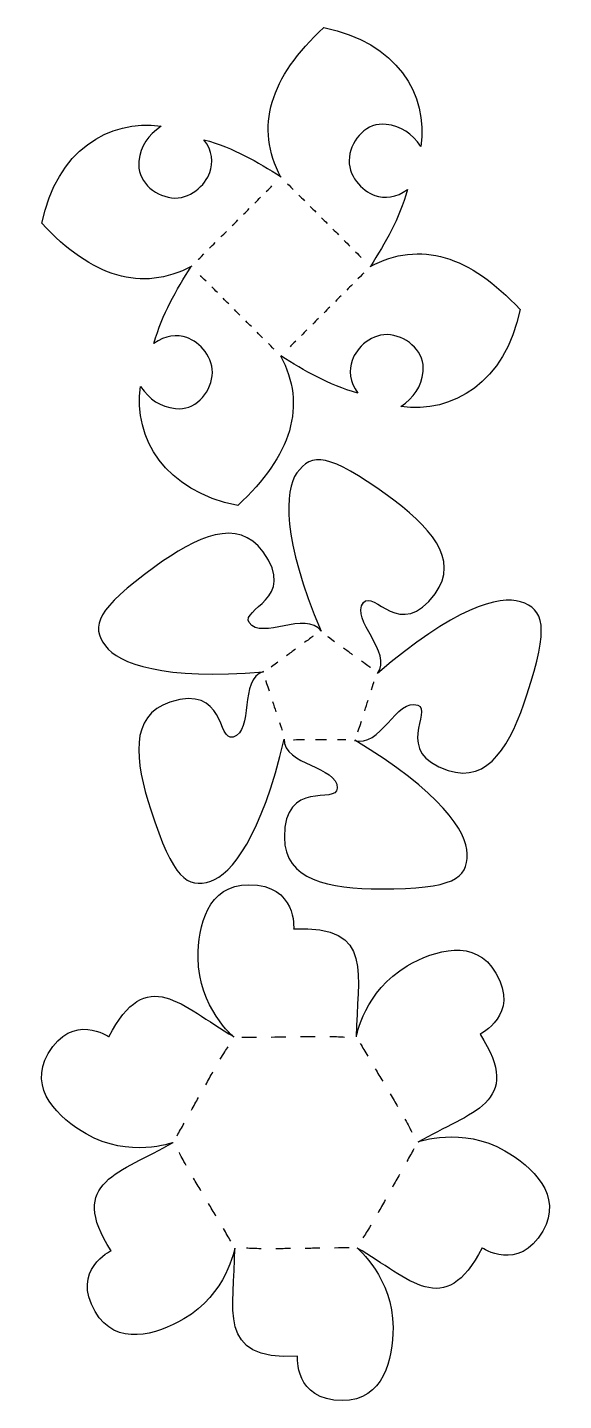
# Model space of a CAD drawing. Header units: millimetres. Extents: x -171 to 130, y -278 to 389.
# Drawn here: x -171.4 to -100.6, y -271.4 to -90.1 of the extents above; entities that cross this region are included whole.
import ezdxf
from ezdxf.lldxf.tags import DXFTag

# ---------------------------------------------------------------- set-up
doc = ezdxf.new("R2010")
doc.units = ezdxf.units.MM
doc.header["$MEASUREMENT"] = 0
doc.layers.add('layer 1', color=7, linetype='Continuous')
tags = doc.linetypes.add('New Line100', pattern=[0.2, 0.1, -0.1]).pattern_tags.tags
tags[6:7] = [DXFTag(74, 4), DXFTag(75, 0), DXFTag(340, '0'), DXFTag(46, 1.0), DXFTag(50, 0.0), DXFTag(44, 0.0), DXFTag(45, 0.0)]
tags[4:5] = [DXFTag(74, 4), DXFTag(75, 0), DXFTag(340, '0'), DXFTag(46, 1.0), DXFTag(50, 0.0), DXFTag(44, 0.0), DXFTag(45, 0.0)]
tags = doc.linetypes.add('New Line101', pattern=[0.2, 0.1, -0.1]).pattern_tags.tags
tags[6:7] = [DXFTag(74, 4), DXFTag(75, 0), DXFTag(340, '0'), DXFTag(46, 1.0), DXFTag(50, 0.0), DXFTag(44, 0.0), DXFTag(45, 0.0)]
tags[4:5] = [DXFTag(74, 4), DXFTag(75, 0), DXFTag(340, '0'), DXFTag(46, 1.0), DXFTag(50, 0.0), DXFTag(44, 0.0), DXFTag(45, 0.0)]
tags = doc.linetypes.add('New Line102', pattern=[0.2, 0.1, -0.1]).pattern_tags.tags
tags[6:7] = [DXFTag(74, 4), DXFTag(75, 0), DXFTag(340, '0'), DXFTag(46, 1.0), DXFTag(50, 0.0), DXFTag(44, 0.0), DXFTag(45, 0.0)]
tags[4:5] = [DXFTag(74, 4), DXFTag(75, 0), DXFTag(340, '0'), DXFTag(46, 1.0), DXFTag(50, 0.0), DXFTag(44, 0.0), DXFTag(45, 0.0)]
tags = doc.linetypes.add('New Line103', pattern=[0.2, 0.1, -0.1]).pattern_tags.tags
tags[6:7] = [DXFTag(74, 4), DXFTag(75, 0), DXFTag(340, '0'), DXFTag(46, 1.0), DXFTag(50, 0.0), DXFTag(44, 0.0), DXFTag(45, 0.0)]
tags[4:5] = [DXFTag(74, 4), DXFTag(75, 0), DXFTag(340, '0'), DXFTag(46, 1.0), DXFTag(50, 0.0), DXFTag(44, 0.0), DXFTag(45, 0.0)]
tags = doc.linetypes.add('New Line104', pattern=[0.2, 0.1, -0.1]).pattern_tags.tags
tags[6:7] = [DXFTag(74, 4), DXFTag(75, 0), DXFTag(340, '0'), DXFTag(46, 1.0), DXFTag(50, 0.0), DXFTag(44, 0.0), DXFTag(45, 0.0)]
tags[4:5] = [DXFTag(74, 4), DXFTag(75, 0), DXFTag(340, '0'), DXFTag(46, 1.0), DXFTag(50, 0.0), DXFTag(44, 0.0), DXFTag(45, 0.0)]
tags = doc.linetypes.add('New Line105', pattern=[0.2, 0.1, -0.1]).pattern_tags.tags
tags[6:7] = [DXFTag(74, 4), DXFTag(75, 0), DXFTag(340, '0'), DXFTag(46, 1.0), DXFTag(50, 0.0), DXFTag(44, 0.0), DXFTag(45, 0.0)]
tags[4:5] = [DXFTag(74, 4), DXFTag(75, 0), DXFTag(340, '0'), DXFTag(46, 1.0), DXFTag(50, 0.0), DXFTag(44, 0.0), DXFTag(45, 0.0)]
tags = doc.linetypes.add('New Line106', pattern=[0.2, 0.1, -0.1]).pattern_tags.tags
tags[6:7] = [DXFTag(74, 4), DXFTag(75, 0), DXFTag(340, '0'), DXFTag(46, 1.0), DXFTag(50, 0.0), DXFTag(44, 0.0), DXFTag(45, 0.0)]
tags[4:5] = [DXFTag(74, 4), DXFTag(75, 0), DXFTag(340, '0'), DXFTag(46, 1.0), DXFTag(50, 0.0), DXFTag(44, 0.0), DXFTag(45, 0.0)]
tags = doc.linetypes.add('New Line107', pattern=[0.2, 0.1, -0.1]).pattern_tags.tags
tags[6:7] = [DXFTag(74, 4), DXFTag(75, 0), DXFTag(340, '0'), DXFTag(46, 1.0), DXFTag(50, 0.0), DXFTag(44, 0.0), DXFTag(45, 0.0)]
tags[4:5] = [DXFTag(74, 4), DXFTag(75, 0), DXFTag(340, '0'), DXFTag(46, 1.0), DXFTag(50, 0.0), DXFTag(44, 0.0), DXFTag(45, 0.0)]
tags = doc.linetypes.add('New Line108', pattern=[0.2, 0.1, -0.1]).pattern_tags.tags
tags[6:7] = [DXFTag(74, 4), DXFTag(75, 0), DXFTag(340, '0'), DXFTag(46, 1.0), DXFTag(50, 0.0), DXFTag(44, 0.0), DXFTag(45, 0.0)]
tags[4:5] = [DXFTag(74, 4), DXFTag(75, 0), DXFTag(340, '0'), DXFTag(46, 1.0), DXFTag(50, 0.0), DXFTag(44, 0.0), DXFTag(45, 0.0)]
tags = doc.linetypes.add('New Line109', pattern=[0.2, 0.1, -0.1]).pattern_tags.tags
tags[6:7] = [DXFTag(74, 4), DXFTag(75, 0), DXFTag(340, '0'), DXFTag(46, 1.0), DXFTag(50, 0.0), DXFTag(44, 0.0), DXFTag(45, 0.0)]
tags[4:5] = [DXFTag(74, 4), DXFTag(75, 0), DXFTag(340, '0'), DXFTag(46, 1.0), DXFTag(50, 0.0), DXFTag(44, 0.0), DXFTag(45, 0.0)]
tags = doc.linetypes.add('New Line110', pattern=[0.2, 0.1, -0.1]).pattern_tags.tags
tags[6:7] = [DXFTag(74, 4), DXFTag(75, 0), DXFTag(340, '0'), DXFTag(46, 1.0), DXFTag(50, 0.0), DXFTag(44, 0.0), DXFTag(45, 0.0)]
tags[4:5] = [DXFTag(74, 4), DXFTag(75, 0), DXFTag(340, '0'), DXFTag(46, 1.0), DXFTag(50, 0.0), DXFTag(44, 0.0), DXFTag(45, 0.0)]
tags = doc.linetypes.add('New Line111', pattern=[0.2, 0.1, -0.1]).pattern_tags.tags
tags[6:7] = [DXFTag(74, 4), DXFTag(75, 0), DXFTag(340, '0'), DXFTag(46, 1.0), DXFTag(50, 0.0), DXFTag(44, 0.0), DXFTag(45, 0.0)]
tags[4:5] = [DXFTag(74, 4), DXFTag(75, 0), DXFTag(340, '0'), DXFTag(46, 1.0), DXFTag(50, 0.0), DXFTag(44, 0.0), DXFTag(45, 0.0)]
tags = doc.linetypes.add('New Line112', pattern=[0.2, 0.1, -0.1]).pattern_tags.tags
tags[6:7] = [DXFTag(74, 4), DXFTag(75, 0), DXFTag(340, '0'), DXFTag(46, 1.0), DXFTag(50, 0.0), DXFTag(44, 0.0), DXFTag(45, 0.0)]
tags[4:5] = [DXFTag(74, 4), DXFTag(75, 0), DXFTag(340, '0'), DXFTag(46, 1.0), DXFTag(50, 0.0), DXFTag(44, 0.0), DXFTag(45, 0.0)]
tags = doc.linetypes.add('New Line113', pattern=[0.2, 0.1, -0.1]).pattern_tags.tags
tags[6:7] = [DXFTag(74, 4), DXFTag(75, 0), DXFTag(340, '0'), DXFTag(46, 1.0), DXFTag(50, 0.0), DXFTag(44, 0.0), DXFTag(45, 0.0)]
tags[4:5] = [DXFTag(74, 4), DXFTag(75, 0), DXFTag(340, '0'), DXFTag(46, 1.0), DXFTag(50, 0.0), DXFTag(44, 0.0), DXFTag(45, 0.0)]
tags = doc.linetypes.add('New Line114', pattern=[0.2, 0.1, -0.1]).pattern_tags.tags
tags[6:7] = [DXFTag(74, 4), DXFTag(75, 0), DXFTag(340, '0'), DXFTag(46, 1.0), DXFTag(50, 0.0), DXFTag(44, 0.0), DXFTag(45, 0.0)]
tags[4:5] = [DXFTag(74, 4), DXFTag(75, 0), DXFTag(340, '0'), DXFTag(46, 1.0), DXFTag(50, 0.0), DXFTag(44, 0.0), DXFTag(45, 0.0)]
tags = doc.linetypes.add('New Line115', pattern=[0.2, 0.1, -0.1]).pattern_tags.tags
tags[6:7] = [DXFTag(74, 4), DXFTag(75, 0), DXFTag(340, '0'), DXFTag(46, 1.0), DXFTag(50, 0.0), DXFTag(44, 0.0), DXFTag(45, 0.0)]
tags[4:5] = [DXFTag(74, 4), DXFTag(75, 0), DXFTag(340, '0'), DXFTag(46, 1.0), DXFTag(50, 0.0), DXFTag(44, 0.0), DXFTag(45, 0.0)]
tags = doc.linetypes.add('New Line116', pattern=[0.2, 0.1, -0.1]).pattern_tags.tags
tags[6:7] = [DXFTag(74, 4), DXFTag(75, 0), DXFTag(340, '0'), DXFTag(46, 1.0), DXFTag(50, 0.0), DXFTag(44, 0.0), DXFTag(45, 0.0)]
tags[4:5] = [DXFTag(74, 4), DXFTag(75, 0), DXFTag(340, '0'), DXFTag(46, 1.0), DXFTag(50, 0.0), DXFTag(44, 0.0), DXFTag(45, 0.0)]
tags = doc.linetypes.add('New Line117', pattern=[0.2, 0.1, -0.1]).pattern_tags.tags
tags[6:7] = [DXFTag(74, 4), DXFTag(75, 0), DXFTag(340, '0'), DXFTag(46, 1.0), DXFTag(50, 0.0), DXFTag(44, 0.0), DXFTag(45, 0.0)]
tags[4:5] = [DXFTag(74, 4), DXFTag(75, 0), DXFTag(340, '0'), DXFTag(46, 1.0), DXFTag(50, 0.0), DXFTag(44, 0.0), DXFTag(45, 0.0)]
tags = doc.linetypes.add('New Line118', pattern=[0.2, 0.1, -0.1]).pattern_tags.tags
tags[6:7] = [DXFTag(74, 4), DXFTag(75, 0), DXFTag(340, '0'), DXFTag(46, 1.0), DXFTag(50, 0.0), DXFTag(44, 0.0), DXFTag(45, 0.0)]
tags[4:5] = [DXFTag(74, 4), DXFTag(75, 0), DXFTag(340, '0'), DXFTag(46, 1.0), DXFTag(50, 0.0), DXFTag(44, 0.0), DXFTag(45, 0.0)]
tags = doc.linetypes.add('New Line119', pattern=[0.2, 0.1, -0.1]).pattern_tags.tags
tags[6:7] = [DXFTag(74, 4), DXFTag(75, 0), DXFTag(340, '0'), DXFTag(46, 1.0), DXFTag(50, 0.0), DXFTag(44, 0.0), DXFTag(45, 0.0)]
tags[4:5] = [DXFTag(74, 4), DXFTag(75, 0), DXFTag(340, '0'), DXFTag(46, 1.0), DXFTag(50, 0.0), DXFTag(44, 0.0), DXFTag(45, 0.0)]
tags = doc.linetypes.add('New Line120', pattern=[0.2, 0.1, -0.1]).pattern_tags.tags
tags[6:7] = [DXFTag(74, 4), DXFTag(75, 0), DXFTag(340, '0'), DXFTag(46, 1.0), DXFTag(50, 0.0), DXFTag(44, 0.0), DXFTag(45, 0.0)]
tags[4:5] = [DXFTag(74, 4), DXFTag(75, 0), DXFTag(340, '0'), DXFTag(46, 1.0), DXFTag(50, 0.0), DXFTag(44, 0.0), DXFTag(45, 0.0)]
tags = doc.linetypes.add('New Line121', pattern=[0.2, 0.1, -0.1]).pattern_tags.tags
tags[6:7] = [DXFTag(74, 4), DXFTag(75, 0), DXFTag(340, '0'), DXFTag(46, 1.0), DXFTag(50, 0.0), DXFTag(44, 0.0), DXFTag(45, 0.0)]
tags[4:5] = [DXFTag(74, 4), DXFTag(75, 0), DXFTag(340, '0'), DXFTag(46, 1.0), DXFTag(50, 0.0), DXFTag(44, 0.0), DXFTag(45, 0.0)]
tags = doc.linetypes.add('New Line122', pattern=[0.2, 0.1, -0.1]).pattern_tags.tags
tags[6:7] = [DXFTag(74, 4), DXFTag(75, 0), DXFTag(340, '0'), DXFTag(46, 1.0), DXFTag(50, 0.0), DXFTag(44, 0.0), DXFTag(45, 0.0)]
tags[4:5] = [DXFTag(74, 4), DXFTag(75, 0), DXFTag(340, '0'), DXFTag(46, 1.0), DXFTag(50, 0.0), DXFTag(44, 0.0), DXFTag(45, 0.0)]
tags = doc.linetypes.add('New Line123', pattern=[0.2, 0.1, -0.1]).pattern_tags.tags
tags[6:7] = [DXFTag(74, 4), DXFTag(75, 0), DXFTag(340, '0'), DXFTag(46, 1.0), DXFTag(50, 0.0), DXFTag(44, 0.0), DXFTag(45, 0.0)]
tags[4:5] = [DXFTag(74, 4), DXFTag(75, 0), DXFTag(340, '0'), DXFTag(46, 1.0), DXFTag(50, 0.0), DXFTag(44, 0.0), DXFTag(45, 0.0)]
tags = doc.linetypes.add('New Line124', pattern=[0.2, 0.1, -0.1]).pattern_tags.tags
tags[6:7] = [DXFTag(74, 4), DXFTag(75, 0), DXFTag(340, '0'), DXFTag(46, 1.0), DXFTag(50, 0.0), DXFTag(44, 0.0), DXFTag(45, 0.0)]
tags[4:5] = [DXFTag(74, 4), DXFTag(75, 0), DXFTag(340, '0'), DXFTag(46, 1.0), DXFTag(50, 0.0), DXFTag(44, 0.0), DXFTag(45, 0.0)]
tags = doc.linetypes.add('New Line125', pattern=[0.2, 0.1, -0.1]).pattern_tags.tags
tags[6:7] = [DXFTag(74, 4), DXFTag(75, 0), DXFTag(340, '0'), DXFTag(46, 1.0), DXFTag(50, 0.0), DXFTag(44, 0.0), DXFTag(45, 0.0)]
tags[4:5] = [DXFTag(74, 4), DXFTag(75, 0), DXFTag(340, '0'), DXFTag(46, 1.0), DXFTag(50, 0.0), DXFTag(44, 0.0), DXFTag(45, 0.0)]
tags = doc.linetypes.add('New Line126', pattern=[0.2, 0.1, -0.1]).pattern_tags.tags
tags[6:7] = [DXFTag(74, 4), DXFTag(75, 0), DXFTag(340, '0'), DXFTag(46, 1.0), DXFTag(50, 0.0), DXFTag(44, 0.0), DXFTag(45, 0.0)]
tags[4:5] = [DXFTag(74, 4), DXFTag(75, 0), DXFTag(340, '0'), DXFTag(46, 1.0), DXFTag(50, 0.0), DXFTag(44, 0.0), DXFTag(45, 0.0)]
tags = doc.linetypes.add('New Line127', pattern=[0.2, 0.1, -0.1]).pattern_tags.tags
tags[6:7] = [DXFTag(74, 4), DXFTag(75, 0), DXFTag(340, '0'), DXFTag(46, 1.0), DXFTag(50, 0.0), DXFTag(44, 0.0), DXFTag(45, 0.0)]
tags[4:5] = [DXFTag(74, 4), DXFTag(75, 0), DXFTag(340, '0'), DXFTag(46, 1.0), DXFTag(50, 0.0), DXFTag(44, 0.0), DXFTag(45, 0.0)]
tags = doc.linetypes.add('New Line128', pattern=[0.2, 0.1, -0.1]).pattern_tags.tags
tags[6:7] = [DXFTag(74, 4), DXFTag(75, 0), DXFTag(340, '0'), DXFTag(46, 1.0), DXFTag(50, 0.0), DXFTag(44, 0.0), DXFTag(45, 0.0)]
tags[4:5] = [DXFTag(74, 4), DXFTag(75, 0), DXFTag(340, '0'), DXFTag(46, 1.0), DXFTag(50, 0.0), DXFTag(44, 0.0), DXFTag(45, 0.0)]
tags = doc.linetypes.add('New Line129', pattern=[0.2, 0.1, -0.1]).pattern_tags.tags
tags[6:7] = [DXFTag(74, 4), DXFTag(75, 0), DXFTag(340, '0'), DXFTag(46, 1.0), DXFTag(50, 0.0), DXFTag(44, 0.0), DXFTag(45, 0.0)]
tags[4:5] = [DXFTag(74, 4), DXFTag(75, 0), DXFTag(340, '0'), DXFTag(46, 1.0), DXFTag(50, 0.0), DXFTag(44, 0.0), DXFTag(45, 0.0)]
tags = doc.linetypes.add('New Line130', pattern=[0.2, 0.1, -0.1]).pattern_tags.tags
tags[6:7] = [DXFTag(74, 4), DXFTag(75, 0), DXFTag(340, '0'), DXFTag(46, 1.0), DXFTag(50, 0.0), DXFTag(44, 0.0), DXFTag(45, 0.0)]
tags[4:5] = [DXFTag(74, 4), DXFTag(75, 0), DXFTag(340, '0'), DXFTag(46, 1.0), DXFTag(50, 0.0), DXFTag(44, 0.0), DXFTag(45, 0.0)]
tags = doc.linetypes.add('New Line131', pattern=[0.2, 0.1, -0.1]).pattern_tags.tags
tags[6:7] = [DXFTag(74, 4), DXFTag(75, 0), DXFTag(340, '0'), DXFTag(46, 1.0), DXFTag(50, 0.0), DXFTag(44, 0.0), DXFTag(45, 0.0)]
tags[4:5] = [DXFTag(74, 4), DXFTag(75, 0), DXFTag(340, '0'), DXFTag(46, 1.0), DXFTag(50, 0.0), DXFTag(44, 0.0), DXFTag(45, 0.0)]
tags = doc.linetypes.add('New Line132', pattern=[0.2, 0.1, -0.1]).pattern_tags.tags
tags[6:7] = [DXFTag(74, 4), DXFTag(75, 0), DXFTag(340, '0'), DXFTag(46, 1.0), DXFTag(50, 0.0), DXFTag(44, 0.0), DXFTag(45, 0.0)]
tags[4:5] = [DXFTag(74, 4), DXFTag(75, 0), DXFTag(340, '0'), DXFTag(46, 1.0), DXFTag(50, 0.0), DXFTag(44, 0.0), DXFTag(45, 0.0)]
tags = doc.linetypes.add('New Line133', pattern=[0.2, 0.1, -0.1]).pattern_tags.tags
tags[6:7] = [DXFTag(74, 4), DXFTag(75, 0), DXFTag(340, '0'), DXFTag(46, 1.0), DXFTag(50, 0.0), DXFTag(44, 0.0), DXFTag(45, 0.0)]
tags[4:5] = [DXFTag(74, 4), DXFTag(75, 0), DXFTag(340, '0'), DXFTag(46, 1.0), DXFTag(50, 0.0), DXFTag(44, 0.0), DXFTag(45, 0.0)]
tags = doc.linetypes.add('New Line134', pattern=[0.2, 0.1, -0.1]).pattern_tags.tags
tags[6:7] = [DXFTag(74, 4), DXFTag(75, 0), DXFTag(340, '0'), DXFTag(46, 1.0), DXFTag(50, 0.0), DXFTag(44, 0.0), DXFTag(45, 0.0)]
tags[4:5] = [DXFTag(74, 4), DXFTag(75, 0), DXFTag(340, '0'), DXFTag(46, 1.0), DXFTag(50, 0.0), DXFTag(44, 0.0), DXFTag(45, 0.0)]
tags = doc.linetypes.add('New Line135', pattern=[0.2, 0.1, -0.1]).pattern_tags.tags
tags[6:7] = [DXFTag(74, 4), DXFTag(75, 0), DXFTag(340, '0'), DXFTag(46, 1.0), DXFTag(50, 0.0), DXFTag(44, 0.0), DXFTag(45, 0.0)]
tags[4:5] = [DXFTag(74, 4), DXFTag(75, 0), DXFTag(340, '0'), DXFTag(46, 1.0), DXFTag(50, 0.0), DXFTag(44, 0.0), DXFTag(45, 0.0)]
tags = doc.linetypes.add('New Line136', pattern=[0.2, 0.1, -0.1]).pattern_tags.tags
tags[6:7] = [DXFTag(74, 4), DXFTag(75, 0), DXFTag(340, '0'), DXFTag(46, 1.0), DXFTag(50, 0.0), DXFTag(44, 0.0), DXFTag(45, 0.0)]
tags[4:5] = [DXFTag(74, 4), DXFTag(75, 0), DXFTag(340, '0'), DXFTag(46, 1.0), DXFTag(50, 0.0), DXFTag(44, 0.0), DXFTag(45, 0.0)]
tags = doc.linetypes.add('New Line137', pattern=[0.2, 0.1, -0.1]).pattern_tags.tags
tags[6:7] = [DXFTag(74, 4), DXFTag(75, 0), DXFTag(340, '0'), DXFTag(46, 1.0), DXFTag(50, 0.0), DXFTag(44, 0.0), DXFTag(45, 0.0)]
tags[4:5] = [DXFTag(74, 4), DXFTag(75, 0), DXFTag(340, '0'), DXFTag(46, 1.0), DXFTag(50, 0.0), DXFTag(44, 0.0), DXFTag(45, 0.0)]
tags = doc.linetypes.add('New Line138', pattern=[0.2, 0.1, -0.1]).pattern_tags.tags
tags[6:7] = [DXFTag(74, 4), DXFTag(75, 0), DXFTag(340, '0'), DXFTag(46, 1.0), DXFTag(50, 0.0), DXFTag(44, 0.0), DXFTag(45, 0.0)]
tags[4:5] = [DXFTag(74, 4), DXFTag(75, 0), DXFTag(340, '0'), DXFTag(46, 1.0), DXFTag(50, 0.0), DXFTag(44, 0.0), DXFTag(45, 0.0)]
tags = doc.linetypes.add('New Line139', pattern=[0.2, 0.1, -0.1]).pattern_tags.tags
tags[6:7] = [DXFTag(74, 4), DXFTag(75, 0), DXFTag(340, '0'), DXFTag(46, 1.0), DXFTag(50, 0.0), DXFTag(44, 0.0), DXFTag(45, 0.0)]
tags[4:5] = [DXFTag(74, 4), DXFTag(75, 0), DXFTag(340, '0'), DXFTag(46, 1.0), DXFTag(50, 0.0), DXFTag(44, 0.0), DXFTag(45, 0.0)]
tags = doc.linetypes.add('New Line140', pattern=[0.2, 0.1, -0.1]).pattern_tags.tags
tags[6:7] = [DXFTag(74, 4), DXFTag(75, 0), DXFTag(340, '0'), DXFTag(46, 1.0), DXFTag(50, 0.0), DXFTag(44, 0.0), DXFTag(45, 0.0)]
tags[4:5] = [DXFTag(74, 4), DXFTag(75, 0), DXFTag(340, '0'), DXFTag(46, 1.0), DXFTag(50, 0.0), DXFTag(44, 0.0), DXFTag(45, 0.0)]
tags = doc.linetypes.add('New Line141', pattern=[0.2, 0.1, -0.1]).pattern_tags.tags
tags[6:7] = [DXFTag(74, 4), DXFTag(75, 0), DXFTag(340, '0'), DXFTag(46, 1.0), DXFTag(50, 0.0), DXFTag(44, 0.0), DXFTag(45, 0.0)]
tags[4:5] = [DXFTag(74, 4), DXFTag(75, 0), DXFTag(340, '0'), DXFTag(46, 1.0), DXFTag(50, 0.0), DXFTag(44, 0.0), DXFTag(45, 0.0)]
tags = doc.linetypes.add('New Line142', pattern=[0.2, 0.1, -0.1]).pattern_tags.tags
tags[6:7] = [DXFTag(74, 4), DXFTag(75, 0), DXFTag(340, '0'), DXFTag(46, 1.0), DXFTag(50, 0.0), DXFTag(44, 0.0), DXFTag(45, 0.0)]
tags[4:5] = [DXFTag(74, 4), DXFTag(75, 0), DXFTag(340, '0'), DXFTag(46, 1.0), DXFTag(50, 0.0), DXFTag(44, 0.0), DXFTag(45, 0.0)]
tags = doc.linetypes.add('New Line143', pattern=[0.2, 0.1, -0.1]).pattern_tags.tags
tags[6:7] = [DXFTag(74, 4), DXFTag(75, 0), DXFTag(340, '0'), DXFTag(46, 1.0), DXFTag(50, 0.0), DXFTag(44, 0.0), DXFTag(45, 0.0)]
tags[4:5] = [DXFTag(74, 4), DXFTag(75, 0), DXFTag(340, '0'), DXFTag(46, 1.0), DXFTag(50, 0.0), DXFTag(44, 0.0), DXFTag(45, 0.0)]
tags = doc.linetypes.add('New Line144', pattern=[0.2, 0.1, -0.1]).pattern_tags.tags
tags[6:7] = [DXFTag(74, 4), DXFTag(75, 0), DXFTag(340, '0'), DXFTag(46, 1.0), DXFTag(50, 0.0), DXFTag(44, 0.0), DXFTag(45, 0.0)]
tags[4:5] = [DXFTag(74, 4), DXFTag(75, 0), DXFTag(340, '0'), DXFTag(46, 1.0), DXFTag(50, 0.0), DXFTag(44, 0.0), DXFTag(45, 0.0)]
tags = doc.linetypes.add('New Line145', pattern=[0.2, 0.1, -0.1]).pattern_tags.tags
tags[6:7] = [DXFTag(74, 4), DXFTag(75, 0), DXFTag(340, '0'), DXFTag(46, 1.0), DXFTag(50, 0.0), DXFTag(44, 0.0), DXFTag(45, 0.0)]
tags[4:5] = [DXFTag(74, 4), DXFTag(75, 0), DXFTag(340, '0'), DXFTag(46, 1.0), DXFTag(50, 0.0), DXFTag(44, 0.0), DXFTag(45, 0.0)]
tags = doc.linetypes.add('New Line146', pattern=[0.2, 0.1, -0.1]).pattern_tags.tags
tags[6:7] = [DXFTag(74, 4), DXFTag(75, 0), DXFTag(340, '0'), DXFTag(46, 1.0), DXFTag(50, 0.0), DXFTag(44, 0.0), DXFTag(45, 0.0)]
tags[4:5] = [DXFTag(74, 4), DXFTag(75, 0), DXFTag(340, '0'), DXFTag(46, 1.0), DXFTag(50, 0.0), DXFTag(44, 0.0), DXFTag(45, 0.0)]
tags = doc.linetypes.add('New Line147', pattern=[0.2, 0.1, -0.1]).pattern_tags.tags
tags[6:7] = [DXFTag(74, 4), DXFTag(75, 0), DXFTag(340, '0'), DXFTag(46, 1.0), DXFTag(50, 0.0), DXFTag(44, 0.0), DXFTag(45, 0.0)]
tags[4:5] = [DXFTag(74, 4), DXFTag(75, 0), DXFTag(340, '0'), DXFTag(46, 1.0), DXFTag(50, 0.0), DXFTag(44, 0.0), DXFTag(45, 0.0)]
tags = doc.linetypes.add('New Line96', pattern=[0.2, 0.1, -0.1]).pattern_tags.tags
tags[6:7] = [DXFTag(74, 4), DXFTag(75, 0), DXFTag(340, '0'), DXFTag(46, 1.0), DXFTag(50, 0.0), DXFTag(44, 0.0), DXFTag(45, 0.0)]
tags[4:5] = [DXFTag(74, 4), DXFTag(75, 0), DXFTag(340, '0'), DXFTag(46, 1.0), DXFTag(50, 0.0), DXFTag(44, 0.0), DXFTag(45, 0.0)]
tags = doc.linetypes.add('New Line97', pattern=[0.2, 0.1, -0.1]).pattern_tags.tags
tags[6:7] = [DXFTag(74, 4), DXFTag(75, 0), DXFTag(340, '0'), DXFTag(46, 1.0), DXFTag(50, 0.0), DXFTag(44, 0.0), DXFTag(45, 0.0)]
tags[4:5] = [DXFTag(74, 4), DXFTag(75, 0), DXFTag(340, '0'), DXFTag(46, 1.0), DXFTag(50, 0.0), DXFTag(44, 0.0), DXFTag(45, 0.0)]
tags = doc.linetypes.add('New Line98', pattern=[0.2, 0.1, -0.1]).pattern_tags.tags
tags[6:7] = [DXFTag(74, 4), DXFTag(75, 0), DXFTag(340, '0'), DXFTag(46, 1.0), DXFTag(50, 0.0), DXFTag(44, 0.0), DXFTag(45, 0.0)]
tags[4:5] = [DXFTag(74, 4), DXFTag(75, 0), DXFTag(340, '0'), DXFTag(46, 1.0), DXFTag(50, 0.0), DXFTag(44, 0.0), DXFTag(45, 0.0)]
tags = doc.linetypes.add('New Line99', pattern=[0.2, 0.1, -0.1]).pattern_tags.tags
tags[6:7] = [DXFTag(74, 4), DXFTag(75, 0), DXFTag(340, '0'), DXFTag(46, 1.0), DXFTag(50, 0.0), DXFTag(44, 0.0), DXFTag(45, 0.0)]
tags[4:5] = [DXFTag(74, 4), DXFTag(75, 0), DXFTag(340, '0'), DXFTag(46, 1.0), DXFTag(50, 0.0), DXFTag(44, 0.0), DXFTag(45, 0.0)]

msp = doc.modelspace()

# ---------------------------------------------------------------- linework, layer by layer
at = {"layer": 'layer 1', "color": 1, "lineweight": 25}
for points, knots in [([(-137.92, -109.88), (-141.45, -103.29), (-139.37, -96.7), (-132.27, -90.12), (-132.27, -90.12), (-122.65, -92.05), (-118.48, -98.95), (-119.45, -105.84), (-119.45, -105.84), (-120.66, -104.11), (-122.02, -103.15), (-124.06, -102.91), (-124.06, -102.91), (-126.57, -102.61), (-128.59, -104.82), (-128.9, -107.22), (-128.9, -107.22), (-129.21, -109.62), (-127.22, -111.71), (-125.55, -112.28), (-125.55, -112.28), (-124.26, -112.72), (-122.7, -112.64), (-121.23, -111.5), (-121.23, -111.5), (-122.33, -115.49), (-124.14, -118.5), (-126.13, -121.68)], [0, 0, 0, 0, 0.125, 0.125, 0.125, 0.125, 0.25, 0.25, 0.25, 0.25, 0.375, 0.375, 0.375, 0.375, 0.5, 0.5, 0.5, 0.5, 0.625, 0.625, 0.625, 0.625, 0.75, 0.75, 0.75, 0.75, 1, 1, 1, 1]), ([(-149.7, -121.63), (-156.29, -125.15), (-162.88, -123.07), (-169.47, -115.97), (-169.47, -115.97), (-167.53, -106.35), (-160.63, -102.18), (-153.74, -103.15), (-153.74, -103.15), (-155.48, -104.36), (-156.43, -105.72), (-156.67, -107.76), (-156.67, -107.76), (-156.97, -110.27), (-154.77, -112.29), (-152.37, -112.6), (-152.37, -112.6), (-149.97, -112.92), (-147.88, -110.92), (-147.3, -109.25), (-147.3, -109.25), (-146.86, -107.97), (-146.95, -106.41), (-148.08, -104.93), (-148.08, -104.93), (-144.09, -106.03), (-141.09, -107.84), (-137.9, -109.83)], [0, 0, 0, 0, 0.125, 0.125, 0.125, 0.125, 0.25, 0.25, 0.25, 0.25, 0.375, 0.375, 0.375, 0.375, 0.5, 0.5, 0.5, 0.5, 0.625, 0.625, 0.625, 0.625, 0.75, 0.75, 0.75, 0.75, 1, 1, 1, 1]), ([(-126.15, -121.68), (-119.56, -118.15), (-112.97, -120.24), (-106.38, -127.34), (-106.38, -127.34), (-108.32, -136.96), (-115.22, -141.12), (-122.11, -140.16), (-122.11, -140.16), (-120.37, -138.95), (-119.42, -137.59), (-119.17, -135.54), (-119.17, -135.54), (-118.88, -133.04), (-121.08, -131.02), (-123.48, -130.7), (-123.48, -130.7), (-125.88, -130.39), (-127.97, -132.39), (-128.54, -134.06), (-128.54, -134.06), (-128.99, -135.34), (-128.9, -136.9), (-127.76, -138.38), (-127.76, -138.38), (-131.75, -137.27), (-134.76, -135.46), (-137.94, -133.48)], [0, 0, 0, 0, 0.125, 0.125, 0.125, 0.125, 0.25, 0.25, 0.25, 0.25, 0.375, 0.375, 0.375, 0.375, 0.5, 0.5, 0.5, 0.5, 0.625, 0.625, 0.625, 0.625, 0.75, 0.75, 0.75, 0.75, 1, 1, 1, 1]), ([(-137.98, -133.46), (-134.45, -140.05), (-136.53, -146.64), (-143.63, -153.23), (-143.63, -153.23), (-153.25, -151.29), (-157.42, -144.39), (-156.45, -137.5), (-156.45, -137.5), (-155.24, -139.23), (-153.89, -140.19), (-151.84, -140.43), (-151.84, -140.43), (-149.33, -140.73), (-147.31, -138.52), (-147, -136.12), (-147, -136.12), (-146.69, -133.73), (-148.68, -131.64), (-150.35, -131.06), (-150.35, -131.06), (-151.64, -130.62), (-153.2, -130.71), (-154.68, -131.84), (-154.68, -131.84), (-153.57, -127.85), (-151.76, -124.84), (-149.77, -121.66)], [0, 0, 0, 0, 0.125, 0.125, 0.125, 0.125, 0.25, 0.25, 0.25, 0.25, 0.375, 0.375, 0.375, 0.375, 0.5, 0.5, 0.5, 0.5, 0.625, 0.625, 0.625, 0.625, 0.75, 0.75, 0.75, 0.75, 1, 1, 1, 1]), ([(-125.18, -175.41), (-123.11, -172.61), (-128.81, -168.32), (-127.04, -166.04), (-127.04, -166.04), (-125.67, -164.28), (-122.16, -171.17), (-117.58, -164.88), (-117.58, -164.88), (-114.24, -160.28), (-118.37, -155.9), (-123.88, -151.9), (-123.88, -151.9), (-131.66, -146.25), (-133.89, -146.27), (-135.82, -148.92), (-135.82, -148.92), (-137.5, -151.24), (-137.78, -157.66), (-132.64, -169.81)], [0, 0, 0, 0, 0.166667, 0.166667, 0.166667, 0.166667, 0.333333, 0.333333, 0.333333, 0.333333, 0.5, 0.5, 0.5, 0.5, 0.666667, 0.666667, 0.666667, 0.666667, 1, 1, 1, 1]), ([(-132.61, -169.82), (-134.64, -166.99), (-140.47, -171.08), (-142.1, -168.69), (-142.1, -168.69), (-143.35, -166.84), (-135.71, -165.63), (-140.28, -159.34), (-140.28, -159.34), (-143.62, -154.74), (-149.06, -157.32), (-154.57, -161.32), (-154.57, -161.32), (-162.35, -166.97), (-163.02, -169.1), (-161.09, -171.75), (-161.09, -171.75), (-159.4, -174.07), (-153.39, -176.32), (-140.25, -175.18)], [0, 0, 0, 0, 0.166667, 0.166667, 0.166667, 0.166667, 0.333333, 0.333333, 0.333333, 0.333333, 0.5, 0.5, 0.5, 0.5, 0.666667, 0.666667, 0.666667, 0.666667, 1, 1, 1, 1]), ([(-128.22, -184.24), (-124.92, -185.33), (-122.6, -178.59), (-119.88, -179.57), (-119.88, -179.57), (-117.78, -180.33), (-123.26, -185.8), (-115.86, -188.2), (-115.86, -188.2), (-110.45, -189.96), (-107.56, -184.68), (-105.46, -178.2), (-105.46, -178.2), (-102.49, -169.06), (-103.2, -166.94), (-106.32, -165.93), (-106.32, -165.93), (-109.05, -165.04), (-115.23, -166.76), (-125.2, -175.41)], [0, 0, 0, 0, 0.166667, 0.166667, 0.166667, 0.166667, 0.333333, 0.333333, 0.333333, 0.333333, 0.5, 0.5, 0.5, 0.5, 0.666667, 0.666667, 0.666667, 0.666667, 1, 1, 1, 1]), ([(-140.24, -175.13), (-143.55, -176.18), (-141.46, -183), (-144.24, -183.8), (-144.24, -183.8), (-146.39, -184.42), (-145.17, -176.78), (-152.57, -179.19), (-152.57, -179.19), (-157.98, -180.94), (-157.21, -186.91), (-155.11, -193.38), (-155.11, -193.38), (-152.13, -202.53), (-150.32, -203.83), (-147.2, -202.81), (-147.2, -202.81), (-144.47, -201.93), (-140.48, -196.9), (-137.5, -184.05)], [0, 0, 0, 0, 0.166667, 0.166667, 0.166667, 0.166667, 0.333333, 0.333333, 0.333333, 0.333333, 0.5, 0.5, 0.5, 0.5, 0.666667, 0.666667, 0.666667, 0.666667, 1, 1, 1, 1]), ([(-137.52, -184.05), (-137.54, -187.53), (-130.41, -187.65), (-130.51, -190.54), (-130.51, -190.54), (-130.58, -192.77), (-137.47, -189.25), (-137.47, -197.03), (-137.47, -197.03), (-137.47, -202.72), (-131.56, -203.83), (-124.75, -203.83), (-124.75, -203.83), (-115.14, -203.83), (-113.34, -202.5), (-113.34, -199.22), (-113.34, -199.22), (-113.34, -196.36), (-116.88, -191), (-128.19, -184.2)], [0, 0, 0, 0, 0.166667, 0.166667, 0.166667, 0.166667, 0.333333, 0.333333, 0.333333, 0.333333, 0.5, 0.5, 0.5, 0.5, 0.666667, 0.666667, 0.666667, 0.666667, 1, 1, 1, 1])]:
    msp.add_open_spline(points, degree=3, knots=knots, dxfattribs=at)
at = {"layer": 'layer 1', "color": 1, "linetype": 'New Line116', "lineweight": 25}
msp.add_open_spline([(-139.87, -111.79), (-139.51, -111.43), (-139.24, -111.17), (-139.12, -111.04)], degree=3, dxfattribs=at)
at = {"layer": 'layer 1', "color": 1, "linetype": 'New Line96', "lineweight": 25}
msp.add_open_spline([(-137.06, -110.75), (-137.06, -110.75), (-136.78, -111.03), (-136.31, -111.49)], degree=3, dxfattribs=at)
at = {"layer": 'layer 1', "color": 1, "linetype": 'New Line97', "lineweight": 25}
msp.add_open_spline([(-135.57, -112.24), (-135.34, -112.47), (-135.08, -112.72), (-134.82, -112.99)], degree=3, dxfattribs=at)
at = {"layer": 'layer 1', "color": 1, "linetype": 'New Line114', "lineweight": 25}
msp.add_open_spline([(-142.86, -114.78), (-142.6, -114.53), (-142.35, -114.28), (-142.11, -114.03)], degree=3, dxfattribs=at)
at = {"layer": 'layer 1', "color": 1, "linetype": 'New Line115', "lineweight": 25}
msp.add_open_spline([(-141.36, -113.29), (-141.1, -113.02), (-140.85, -112.77), (-140.61, -112.54)], degree=3, dxfattribs=at)
at = {"layer": 'layer 1', "color": 1, "linetype": 'New Line98', "lineweight": 25}
msp.add_open_spline([(-134.07, -113.74), (-133.83, -113.98), (-133.58, -114.23), (-133.32, -114.48)], degree=3, dxfattribs=at)
at = {"layer": 'layer 1', "color": 1, "linetype": 'New Line113', "lineweight": 25}
msp.add_open_spline([(-144.35, -116.28), (-144.1, -116.03), (-143.85, -115.78), (-143.6, -115.53)], degree=3, dxfattribs=at)
at = {"layer": 'layer 1', "color": 1, "linetype": 'New Line99', "lineweight": 25}
msp.add_open_spline([(-132.57, -115.23), (-132.33, -115.48), (-132.08, -115.73), (-131.83, -115.98)], degree=3, dxfattribs=at)
at = {"layer": 'layer 1', "color": 1, "linetype": 'New Line112', "lineweight": 25}
msp.add_open_spline([(-145.85, -117.77), (-145.6, -117.53), (-145.35, -117.28), (-145.1, -117.03)], degree=3, dxfattribs=at)
at = {"layer": 'layer 1', "color": 1, "linetype": 'New Line100', "lineweight": 25}
msp.add_open_spline([(-131.08, -116.73), (-130.83, -116.98), (-130.58, -117.23), (-130.33, -117.48)], degree=3, dxfattribs=at)
at = {"layer": 'layer 1', "color": 1, "linetype": 'New Line111', "lineweight": 25}
msp.add_open_spline([(-147.34, -119.27), (-147.11, -119.04), (-146.86, -118.79), (-146.6, -118.52)], degree=3, dxfattribs=at)
at = {"layer": 'layer 1', "color": 1, "linetype": 'New Line101', "lineweight": 25}
msp.add_open_spline([(-129.58, -118.22), (-129.32, -118.49), (-129.07, -118.74), (-128.84, -118.97)], degree=3, dxfattribs=at)
at = {"layer": 'layer 1', "color": 1, "linetype": 'New Line110', "lineweight": 25}
msp.add_open_spline([(-148.84, -120.76), (-148.84, -120.76), (-148.56, -120.48), (-148.09, -120.02)], degree=3, dxfattribs=at)
at = {"layer": 'layer 1', "color": 1, "linetype": 'New Line102', "lineweight": 25}
msp.add_open_spline([(-128.09, -119.72), (-127.73, -120.08), (-127.47, -120.34), (-127.34, -120.47)], degree=3, dxfattribs=at)
at = {"layer": 'layer 1', "color": 1, "linetype": 'New Line109', "lineweight": 25}
msp.add_open_spline([(-147.81, -123.62), (-148.17, -123.26), (-148.44, -123), (-148.56, -122.87)], degree=3, dxfattribs=at)
at = {"layer": 'layer 1', "color": 1, "linetype": 'New Line117', "lineweight": 25}
msp.add_open_spline([(-127.01, -122.54), (-127.01, -122.54), (-127.29, -122.82), (-127.76, -123.29)], degree=3, dxfattribs=at)
at = {"layer": 'layer 1', "color": 1, "linetype": 'New Line108', "lineweight": 25}
msp.add_open_spline([(-146.32, -125.12), (-146.58, -124.85), (-146.83, -124.6), (-147.06, -124.37)], degree=3, dxfattribs=at)
at = {"layer": 'layer 1', "color": 1, "linetype": 'New Line118', "lineweight": 25}
msp.add_open_spline([(-128.5, -124.04), (-128.73, -124.27), (-128.99, -124.52), (-129.25, -124.79)], degree=3, dxfattribs=at)
at = {"layer": 'layer 1', "color": 1, "linetype": 'New Line107', "lineweight": 25}
msp.add_open_spline([(-144.82, -126.61), (-145.08, -126.36), (-145.33, -126.11), (-145.57, -125.87)], degree=3, dxfattribs=at)
at = {"layer": 'layer 1', "color": 1, "linetype": 'New Line119', "lineweight": 25}
msp.add_open_spline([(-130, -125.53), (-130.24, -125.78), (-130.49, -126.03), (-130.75, -126.28)], degree=3, dxfattribs=at)
at = {"layer": 'layer 1', "color": 1, "linetype": 'New Line106', "lineweight": 25}
msp.add_open_spline([(-143.33, -128.11), (-143.57, -127.86), (-143.82, -127.61), (-144.07, -127.36)], degree=3, dxfattribs=at)
at = {"layer": 'layer 1', "color": 1, "linetype": 'New Line121', "lineweight": 25}
msp.add_open_spline([(-132.99, -128.52), (-133.24, -128.78), (-133.49, -129.03), (-133.74, -129.27)], degree=3, dxfattribs=at)
at = {"layer": 'layer 1', "color": 1, "linetype": 'New Line120', "lineweight": 25}
msp.add_open_spline([(-131.49, -127.03), (-131.74, -127.28), (-131.99, -127.53), (-132.24, -127.78)], degree=3, dxfattribs=at)
at = {"layer": 'layer 1', "color": 1, "linetype": 'New Line105', "lineweight": 25}
msp.add_open_spline([(-141.83, -129.6), (-142.07, -129.36), (-142.32, -129.11), (-142.58, -128.86)], degree=3, dxfattribs=at)
at = {"layer": 'layer 1', "color": 1, "linetype": 'New Line104', "lineweight": 25}
msp.add_open_spline([(-140.34, -131.1), (-140.57, -130.87), (-140.82, -130.62), (-141.08, -130.35)], degree=3, dxfattribs=at)
at = {"layer": 'layer 1', "color": 1, "linetype": 'New Line122', "lineweight": 25}
msp.add_open_spline([(-134.49, -130.02), (-134.75, -130.28), (-135, -130.54), (-135.23, -130.77)], degree=3, dxfattribs=at)
at = {"layer": 'layer 1', "color": 1, "linetype": 'New Line103', "lineweight": 25}
msp.add_open_spline([(-138.84, -132.6), (-138.84, -132.6), (-139.12, -132.31), (-139.59, -131.85)], degree=3, dxfattribs=at)
at = {"layer": 'layer 1', "color": 1, "linetype": 'New Line123', "lineweight": 25}
msp.add_open_spline([(-135.98, -131.52), (-136.34, -131.88), (-136.6, -132.14), (-136.73, -132.26)], degree=3, dxfattribs=at)
at = {"layer": 'layer 1', "color": 1, "lineweight": 25}
for points in [[(-136, -172.19), (-136.39, -172.47), (-136.79, -172.77), (-137.18, -173.05)], [(-133.66, -170.47), (-133.66, -170.47), (-134.14, -170.83), (-134.83, -171.33)], [(-130.84, -171.22), (-131.37, -170.83), (-131.72, -170.58), (-131.72, -170.58)], [(-128.48, -172.92), (-128.87, -172.63), (-129.28, -172.34), (-129.66, -172.07)], [(-138.35, -173.91), (-138.88, -174.29), (-139.23, -174.55), (-139.23, -174.55)], [(-126.12, -174.62), (-126.12, -174.62), (-126.61, -174.26), (-127.3, -173.77)], [(-139.94, -176.32), (-139.94, -176.32), (-139.75, -176.9), (-139.49, -177.71)], [(-125.98, -177.55), (-125.78, -176.93), (-125.65, -176.52), (-125.65, -176.52)], [(-139.03, -179.09), (-138.88, -179.55), (-138.73, -180.02), (-138.58, -180.47)], [(-126.87, -180.32), (-126.72, -179.86), (-126.57, -179.39), (-126.43, -178.94)], [(-138.12, -181.85), (-137.92, -182.47), (-137.78, -182.89), (-137.78, -182.89)], [(-127.76, -183.09), (-127.76, -183.09), (-127.57, -182.52), (-127.31, -181.71)], [(-136.29, -184.14), (-136.29, -184.14), (-135.69, -184.13), (-134.83, -184.13)], [(-133.38, -184.13), (-132.9, -184.12), (-132.4, -184.12), (-131.93, -184.12)], [(-130.47, -184.11), (-129.82, -184.11), (-129.38, -184.11), (-129.38, -184.11)]]:
    msp.add_open_spline(points, degree=3, dxfattribs=at)
at = {"layer": 'layer 1', "color": 1, "lineweight": 30}
for points in [[(-144.13, -223.43), (-144.13, -223.43), (-148.85, -219.46), (-148.85, -212.93), (-148.85, -212.93), (-148.85, -208.77), (-147.64, -203.28), (-142.16, -203.28), (-142.16, -203.28), (-135.78, -203.28), (-136.25, -209.12), (-136.25, -209.12), (-136.25, -209.12), (-125.38, -208.58), (-127.98, -215.36), (-127.98, -223.36)], [(-127.98, -223.34), (-127.98, -223.34), (-126.91, -217.26), (-121.25, -214), (-121.25, -214), (-117.65, -211.92), (-112.29, -210.22), (-109.55, -214.97), (-109.55, -214.97), (-106.36, -220.49), (-111.66, -223), (-111.66, -223), (-111.66, -223), (-105.75, -232.15), (-112.92, -233.28), (-119.85, -237.28)], [(-152.17, -237.34), (-152.17, -237.34), (-157.97, -239.45), (-163.62, -236.18), (-163.62, -236.18), (-167.23, -234.1), (-171.37, -230.31), (-168.63, -225.56), (-168.63, -225.56), (-165.44, -220.04), (-160.62, -223.37), (-160.62, -223.37), (-160.62, -223.37), (-155.66, -213.68), (-151.09, -219.32), (-144.15, -223.33)], [(-119.84, -237.24), (-119.84, -237.24), (-114.04, -235.14), (-108.39, -238.4), (-108.39, -238.4), (-104.79, -240.48), (-100.64, -244.27), (-103.38, -249.02), (-103.38, -249.02), (-106.57, -254.54), (-111.39, -251.22), (-111.39, -251.22), (-111.39, -251.22), (-116.36, -260.9), (-120.93, -255.26), (-127.86, -251.26)], [(-144.01, -251.27), (-144.01, -251.27), (-145.09, -257.34), (-150.74, -260.61), (-150.74, -260.61), (-154.35, -262.69), (-159.7, -264.38), (-162.44, -259.64), (-162.44, -259.64), (-165.63, -254.11), (-160.34, -251.6), (-160.34, -251.6), (-160.34, -251.6), (-166.25, -242.46), (-159.07, -241.32), (-152.14, -237.32)], [(-127.87, -251.24), (-127.87, -251.24), (-123.14, -255.21), (-123.14, -261.74), (-123.14, -261.74), (-123.14, -265.9), (-124.35, -271.38), (-129.84, -271.38), (-129.84, -271.38), (-136.21, -271.38), (-135.74, -265.54), (-135.74, -265.54), (-135.74, -265.54), (-146.62, -266.09), (-144.01, -259.31), (-144.01, -251.3)]]:
    msp.add_open_spline(points, degree=3, knots=[0, 0, 0, 0, 0.2, 0.2, 0.2, 0.2, 0.4, 0.4, 0.4, 0.4, 0.6, 0.6, 0.6, 0.6, 1, 1, 1, 1], dxfattribs=at)
at = {"layer": 'layer 1', "color": 1, "linetype": 'New Line147', "lineweight": 30}
msp.add_open_spline([(-145.93, -226.33), (-145.5, -225.6), (-145.15, -225.03), (-144.9, -224.69)], degree=3, dxfattribs=at)
at = {"layer": 'layer 1', "color": 1, "linetype": 'New Line124', "lineweight": 30}
msp.add_open_spline([(-143.08, -223.43), (-142.48, -223.43), (-141.83, -223.42), (-141.14, -223.42)], degree=3, dxfattribs=at)
at = {"layer": 'layer 1', "color": 1, "linetype": 'New Line125', "lineweight": 30}
msp.add_open_spline([(-139.21, -223.39), (-138.57, -223.39), (-137.92, -223.38), (-137.28, -223.37)], degree=3, dxfattribs=at)
at = {"layer": 'layer 1', "color": 1, "linetype": 'New Line126', "lineweight": 30}
msp.add_open_spline([(-135.34, -223.34), (-134.67, -223.33), (-134.02, -223.33), (-133.41, -223.32)], degree=3, dxfattribs=at)
at = {"layer": 'layer 1', "color": 1, "linetype": 'New Line127', "lineweight": 30}
msp.add_open_spline([(-131.47, -223.32), (-130.63, -223.33), (-129.96, -223.36), (-129.54, -223.4)], degree=3, dxfattribs=at)
at = {"layer": 'layer 1', "color": 1, "linetype": 'New Line128', "lineweight": 30}
msp.add_open_spline([(-127.46, -224.25), (-127.16, -224.76), (-126.83, -225.33), (-126.48, -225.92)], degree=3, dxfattribs=at)
at = {"layer": 'layer 1', "color": 1, "linetype": 'New Line146', "lineweight": 30}
msp.add_open_spline([(-147.85, -229.69), (-147.52, -229.1), (-147.2, -228.53), (-146.9, -228)], degree=3, dxfattribs=at)
at = {"layer": 'layer 1', "color": 1, "linetype": 'New Line129', "lineweight": 30}
msp.add_open_spline([(-125.49, -227.58), (-125.17, -228.13), (-124.83, -228.69), (-124.5, -229.24)], degree=3, dxfattribs=at)
at = {"layer": 'layer 1', "color": 1, "linetype": 'New Line145', "lineweight": 30}
msp.add_open_spline([(-149.74, -233.06), (-149.43, -232.51), (-149.11, -231.94), (-148.8, -231.37)], degree=3, dxfattribs=at)
at = {"layer": 'layer 1', "color": 1, "linetype": 'New Line130', "lineweight": 30}
msp.add_open_spline([(-123.51, -230.9), (-123.17, -231.48), (-122.84, -232.04), (-122.53, -232.57)], degree=3, dxfattribs=at)
at = {"layer": 'layer 1', "color": 1, "linetype": 'New Line144', "lineweight": 30}
msp.add_open_spline([(-151.64, -236.43), (-151.34, -235.91), (-151.02, -235.35), (-150.69, -234.75)], degree=3, dxfattribs=at)
at = {"layer": 'layer 1', "color": 1, "linetype": 'New Line131', "lineweight": 30}
msp.add_open_spline([(-121.57, -234.24), (-121.15, -234.98), (-120.84, -235.57), (-120.66, -235.95)], degree=3, dxfattribs=at)
at = {"layer": 'layer 1', "color": 1, "linetype": 'New Line143', "lineweight": 30}
msp.add_open_spline([(-150.43, -240.36), (-150.84, -239.63), (-151.16, -239.03), (-151.33, -238.65)], degree=3, dxfattribs=at)
at = {"layer": 'layer 1', "color": 1, "linetype": 'New Line132', "lineweight": 30}
msp.add_open_spline([(-120.37, -238.15), (-120.67, -238.67), (-120.99, -239.24), (-121.33, -239.83)], degree=3, dxfattribs=at)
at = {"layer": 'layer 1', "color": 1, "linetype": 'New Line142', "lineweight": 30}
msp.add_open_spline([(-148.48, -243.7), (-148.82, -243.13), (-149.16, -242.57), (-149.46, -242.04)], degree=3, dxfattribs=at)
at = {"layer": 'layer 1', "color": 1, "linetype": 'New Line133', "lineweight": 30}
msp.add_open_spline([(-122.27, -241.52), (-122.59, -242.08), (-122.9, -242.64), (-123.22, -243.21)], degree=3, dxfattribs=at)
at = {"layer": 'layer 1', "color": 1, "linetype": 'New Line141', "lineweight": 30}
msp.add_open_spline([(-146.5, -247.03), (-146.83, -246.48), (-147.16, -245.92), (-147.49, -245.36)], degree=3, dxfattribs=at)
at = {"layer": 'layer 1', "color": 1, "linetype": 'New Line134', "lineweight": 30}
msp.add_open_spline([(-124.16, -244.9), (-124.49, -245.48), (-124.81, -246.05), (-125.11, -246.58)], degree=3, dxfattribs=at)
at = {"layer": 'layer 1', "color": 1, "linetype": 'New Line135', "lineweight": 30}
msp.add_open_spline([(-126.08, -248.25), (-126.51, -248.98), (-126.86, -249.55), (-127.11, -249.89)], degree=3, dxfattribs=at)
at = {"layer": 'layer 1', "color": 1, "linetype": 'New Line140', "lineweight": 30}
msp.add_open_spline([(-144.54, -250.36), (-144.84, -249.84), (-145.17, -249.28), (-145.52, -248.69)], degree=3, dxfattribs=at)
at = {"layer": 'layer 1', "color": 1, "linetype": 'New Line139', "lineweight": 30}
msp.add_open_spline([(-140.52, -251.34), (-141.36, -251.33), (-142.04, -251.31), (-142.45, -251.27)], degree=3, dxfattribs=at)
at = {"layer": 'layer 1', "color": 1, "linetype": 'New Line138', "lineweight": 30}
msp.add_open_spline([(-136.65, -251.32), (-137.32, -251.33), (-137.97, -251.34), (-138.59, -251.34)], degree=3, dxfattribs=at)
at = {"layer": 'layer 1', "color": 1, "linetype": 'New Line137', "lineweight": 30}
msp.add_open_spline([(-132.79, -251.27), (-133.42, -251.28), (-134.07, -251.29), (-134.72, -251.3)], degree=3, dxfattribs=at)
at = {"layer": 'layer 1', "color": 1, "linetype": 'New Line136', "lineweight": 30}
msp.add_open_spline([(-128.92, -251.24), (-129.52, -251.24), (-130.17, -251.24), (-130.85, -251.25)], degree=3, dxfattribs=at)

doc.saveas('drawing.dxf')
